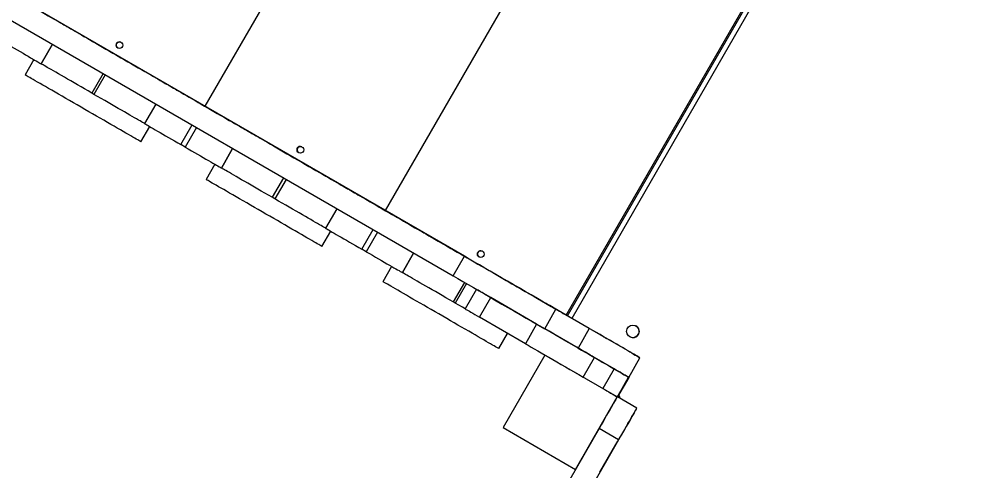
# Model space of a CAD drawing. Header units: millimetres. Extents: x -6089 to 4469, y -5168 to 4598.
# Drawn here: x 182 to 1332, y 1185 to 1725 of the extents above; entities that cross this region are included whole.
import ezdxf

# ---------------------------------------------------------------- set-up
doc = ezdxf.new("R2010")
doc.units = ezdxf.units.MM
doc.layers.add('DIKOM_РАЗМЕР_ЗОНА', color=7, linetype='Continuous')
doc.layers.add('DIKOM_РАЗМЕР_ОБЪЕКТА', color=7, linetype='Continuous')
doc.styles.add('style1', font='arial.ttf', dxfattribs={"width": 0.8})
doc.dimstyles.new('1-50', dxfattribs={"dimtxt": 300, "dimasz": 200, "dimexe": 100, "dimexo": 0, "dimgap": 100, "dimtad": 1, "dimdec": 0, "dimtxsty": 'style1', "dimcen": 0, "dimclrd": 7, "dimclre": 7, "dimadec": 1, "dimazin": 2, "dimtfac": 1, "dimtdec": 0, "dimtmove": 1, "dimatfit": 3, "dimfxl": 0, "dimlwd": 25, "dimlwe": 18, "dimarcsym": 0})

# ---------------------------------------------------------------- blocks, each defined once
blk = doc.blocks.new('*D16')
at = {"layer": 'Defpoints', "color": 0, "transparency": 16777216}
for p in [(252.2, 2454.2), (-3956.1, -2205.1), (1331.7, -2205.1)]:
    blk.add_point(p, dxfattribs=at)
at = {"layer": 'DIKOM_РАЗМЕР_ОБЪЕКТА', "color": 7, "lineweight": 18, "transparency": 16777216}
for p, q in [((252.2, 2454.2), (-4056.1, 2454.2)), ((1331.7, -2205.1), (-4056.1, -2205.1))]:
    blk.add_line(p, q, dxfattribs=at)
at = {"layer": 'DIKOM_РАЗМЕР_ОБЪЕКТА', "color": 7, "lineweight": 25, "transparency": 16777216}
blk.add_line((-3956.1, 2254.2), (-3956.1, -2005.1), dxfattribs=at)
at = {"layer": 'DIKOM_РАЗМЕР_ОБЪЕКТА', "color": 7, "transparency": 16777216}
for points in [[(-3989.4, 2254.2), (-3922.7, 2254.2), (-3956.1, 2454.2)], [(-3989.4, -2005.1), (-3922.7, -2005.1), (-3956.1, -2205.1)]]:
    blk.add_solid(points, dxfattribs=at)
at = {"layer": 'DIKOM_РАЗМЕР_ОБЪЕКТА', "color": 0, "transparency": 16777216, "insert": (-4209.2, 15.4), "char_height": 300, "attachment_point": 5, "rotation": 90, "style": 'style1'}
blk.add_mtext('4600', dxfattribs=at)
blk = doc.blocks.new('*D13')
at = {"layer": 'Defpoints', "color": 0, "transparency": 16777216}
for p in [(-5638.6, 4598.4), (277.6, 4598.4), (709.9, -4341.7)]:
    blk.add_point(p, dxfattribs=at)
at = {"layer": 'DIKOM_РАЗМЕР_ЗОНА', "color": 7, "lineweight": 18, "transparency": 16777216}
for p, q in [((277.6, 4598.4), (-5738.6, 4598.4)), ((709.9, -4341.7), (-5738.6, -4341.7))]:
    blk.add_line(p, q, dxfattribs=at)
at = {"layer": 'DIKOM_РАЗМЕР_ЗОНА', "color": 7, "lineweight": 25, "transparency": 16777216}
blk.add_line((-5638.6, -4141.7), (-5638.6, 4398.4), dxfattribs=at)
at = {"layer": 'DIKOM_РАЗМЕР_ЗОНА', "color": 7, "transparency": 16777216}
for points in [[(-5671.9, 4398.4), (-5605.2, 4398.4), (-5638.6, 4598.4)], [(-5671.9, -4141.7), (-5605.2, -4141.7), (-5638.6, -4341.7)]]:
    blk.add_solid(points, dxfattribs=at)
at = {"layer": 'DIKOM_РАЗМЕР_ЗОНА', "color": 0, "transparency": 16777216, "insert": (-5891.7, -90.1), "char_height": 300, "attachment_point": 5, "rotation": 90, "style": 'style1'}
blk.add_mtext('8900', dxfattribs=at)

msp = doc.modelspace()

# ---------------------------------------------------------------- linework, layer by layer
at = {"color": 7, "linetype": 'Continuous', "lineweight": 15}
for p, q in [((699.7, 2133.5), (403.7, 1620.8)), ((915.3, 2009), (619.3, 1496.3)), ((835.8, 1371.3), (1131.8, 1884)), ((835.8, 1371.3), (1131.8, 1884)), ((837.4, 1370.4), (1133.4, 1883.1)), ((714.1, 1441.6), (109.6, 1790.6)), ((96.1, 1767.2), (700.6, 1418.2)), ((240.9, 1714.8), (240.9, 1714.8)), ((240.9, 1714.8), (240.9, 1714.8)), ((298, 1681.8), (303.2, 1678.8)), ((199.2, 1676.5), (188.7, 1658.3)), ((207.8, 1671.5), (207.8, 1671.5)), ((360.4, 1645.8), (360.4, 1645.8)), ((271, 1635), (268.4, 1636.5)), ((345.1, 1623.4), (331.6, 1600)), ((407.1, 1618.8), (410.6, 1616.8)), ((327.2, 1578.3), (337.7, 1596.5)), ((457.4, 1589.8), (457.4, 1589.8)), ((457.4, 1589.8), (457.4, 1589.8)), ((380.1, 1572), (374.9, 1575)), ((514.5, 1556.8), (519.7, 1553.8)), ((415.7, 1551.5), (405.2, 1533.3)), ((423.4, 1547), (423.4, 1547)), ((576.9, 1520.8), (576.9, 1520.8)), ((487.5, 1510), (484.1, 1512)), ((561.6, 1498.4), (548.1, 1475)), ((623.6, 1493.8), (626.2, 1492.3)), ((543.7, 1453.3), (554.2, 1471.5)), ((673, 1465.3), (673, 1465.3)), ((673, 1465.3), (673, 1465.3)), ((596.6, 1447), (591.4, 1450)), ((700.6, 1418.2), (714.1, 1441.6)), ((627.1, 1429.4), (616.6, 1411.2)), ((730.1, 1432.3), (735.3, 1429.3)), ((639.9, 1422), (639.9, 1422)), ((728.4, 1402.2), (714.9, 1378.8)), ((732.3, 1368.7), (745.8, 1392.1)), ((800.5, 1360.5), (745.8, 1392.1)), ((792.5, 1396.3), (792.5, 1396.3)), ((703.2, 1385.5), (700.6, 1387)), ((801.5, 1391.1), (817.8, 1381.7)), ((787, 1337.1), (732.3, 1368.7)), ((810.1, 1354.9), (823.6, 1378.3)), ((863.5, 1355.3), (823.6, 1378.3)), ((834.7, 1371.9), (898.2, 1335.3)), ((800.5, 1360.5), (787, 1337.1)), ((919.2, 1358.4), (919.2, 1358.4)), ((755.2, 1331.2), (765.7, 1349.4)), ((850, 1331.9), (810.1, 1354.9)), ((863.5, 1355.3), (850, 1331.9)), ((912, 1345.2), (912, 1345.2)), ((810.3, 1323.6), (760.3, 1237)), ((896.9, 1273.6), (810.3, 1323.6)), ((856.1, 1297.2), (869.6, 1320.6)), ((893.1, 1307), (869.6, 1320.6)), ((910.6, 1296.9), (924.1, 1320.3)), ((910.6, 1296.9), (924.1, 1320.3)), ((924.1, 1320.3), (924.1, 1320.3)), ((893.1, 1307), (879.6, 1283.6)), ((897, 1273.6), (910.5, 1297)), ((910.5, 1297), (897, 1273.6)), ((897.1, 1273.5), (910.6, 1296.9)), ((910.6, 1296.9), (897.1, 1273.5)), ((910.5, 1297), (910.5, 1297)), ((910.6, 1296.9), (910.6, 1296.9)), ((910.6, 1296.9), (910.6, 1296.9)), ((910.6, 1296.9), (910.6, 1296.9)), ((846.9, 1187), (896.9, 1273.6)), ((896.9, 1273.6), (897, 1273.6)), ((897, 1273.6), (897.1, 1273.5)), ((897, 1273.6), (897, 1273.6)), ((920.3, 1260.1), (897, 1273.6)), ((920.4, 1260.1), (897, 1273.6)), ((897, 1273.6), (897, 1273.6)), ((897.1, 1273.5), (897.1, 1273.5)), ((920.4, 1260.1), (920.3, 1260.1)), ((875.1, 1235.7), (730.5, 985.4)), ((760.3, 1237), (846.9, 1187)), ((898.5, 1222.2), (875.1, 1235.7)), ((898.5, 1222.2), (753, 970.4)), ((876.2, 1183.6), (895.4, 1216.8)), ((846.9, 1187), (847, 1187))]:
    msp.add_line(p, q, dxfattribs=at)
at = {"color": 8, "linetype": 'Continuous', "lineweight": 15}
for p, q in [((1138.6, 1880.1), (842.6, 1367.4)), ((207.8, 1671.5), (221.3, 1694.9)), ((221.3, 1694.9), (207.8, 1671.5)), ((281.9, 1659.9), (268.4, 1636.5)), ((284.5, 1658.4), (271, 1635)), ((374.9, 1575), (388.4, 1598.4)), ((393.6, 1595.4), (380.1, 1572)), ((423.4, 1547), (436.9, 1570.4)), ((436.9, 1570.4), (423.4, 1547)), ((497.6, 1535.4), (484.1, 1512)), ((501, 1533.4), (487.5, 1510)), ((591.4, 1450), (604.9, 1473.4)), ((610.1, 1470.4), (596.6, 1447)), ((639.9, 1422), (653.4, 1445.4)), ((653.4, 1445.4), (639.9, 1422)), ((714.1, 1410.4), (700.6, 1387)), ((716.7, 1408.9), (703.2, 1385.5))]:
    msp.add_line(p, q, dxfattribs=at)
at = {"color": 7, "linetype": 'Continuous', "lineweight": 15, "flags": 128}
for points in [[(194.1, 1741.8), (198, 1739.6), (201.8, 1737.3), (205.6, 1735.2), (209.3, 1733), (212.9, 1730.9), (216.4, 1728.9), (219.7, 1727), (222.8, 1725.2), (225.8, 1723.5), (228.5, 1721.9), (231, 1720.5), (233.3, 1719.2), (235.2, 1718), (236.9, 1717.1), (238.3, 1716.2), (239.5, 1715.6), (240.2, 1715.2), (240.7, 1714.9), (240.9, 1714.8)], [(240.9, 1714.8), (241, 1714.7), (241.5, 1714.4), (242.3, 1714), (243.4, 1713.3), (244.8, 1712.5), (246.5, 1711.5), (248.5, 1710.4), (250.8, 1709.1), (253.3, 1707.6), (256.1, 1706), (259.1, 1704.2), (262.4, 1702.4), (265.8, 1700.4), (269.4, 1698.3), (273.2, 1696.1), (277.1, 1693.9), (281.2, 1691.5), (285.3, 1689.1), (289.5, 1686.7), (293.7, 1684.3), (298, 1681.8)], [(164.5, 1696.5), (168.3, 1694.3), (172, 1692.2), (175.7, 1690.1), (179.3, 1688), (182.8, 1686), (186.2, 1684), (189.3, 1682.2), (192.3, 1680.5), (195.1, 1678.8), (197.7, 1677.4), (200, 1676), (202, 1674.9), (203.8, 1673.9), (205.2, 1673), (206.3, 1672.4), (207.2, 1671.9), (207.6, 1671.6), (207.8, 1671.5)], [(268.4, 1636.5), (264.1, 1639), (259.8, 1641.5), (255.6, 1644), (251.4, 1646.4), (247.3, 1648.8), (243.3, 1651.1), (239.4, 1653.3), (235.7, 1655.4), (232.1, 1657.5), (228.7, 1659.4), (225.6, 1661.3), (222.6, 1663), (219.9, 1664.5), (217.4, 1666), (215.2, 1667.2), (213.3, 1668.4), (211.6, 1669.3), (210.3, 1670.1), (209.2, 1670.7), (208.4, 1671.2), (208, 1671.4), (207.8, 1671.5)], [(303.2, 1678.8), (307.5, 1676.3), (311.7, 1673.9), (315.9, 1671.5), (320.1, 1669.1), (324.1, 1666.7), (328, 1664.5), (331.8, 1662.3), (335.4, 1660.2), (338.9, 1658.2), (342.1, 1656.4), (345.1, 1654.6), (347.9, 1653), (350.4, 1651.5), (352.7, 1650.2), (354.7, 1649.1), (356.4, 1648.1), (357.8, 1647.3), (358.9, 1646.6), (359.7, 1646.2), (360.2, 1645.9), (360.4, 1645.8)], [(327.2, 1578.3), (327.2, 1578.3), (327.1, 1578.4), (326.6, 1578.7), (325.8, 1579.1), (324.8, 1579.8), (323.4, 1580.5), (321.7, 1581.5), (319.8, 1582.6), (317.6, 1583.9), (315.1, 1585.4), (312.3, 1586.9), (309.3, 1588.7), (306.1, 1590.5), (302.7, 1592.5), (299, 1594.6), (295.2, 1596.8), (291.2, 1599.1), (287.1, 1601.5), (282.8, 1604), (278.5, 1606.5), (274, 1609.1), (269.5, 1611.7), (264.9, 1614.3), (260.3, 1617), (255.6, 1619.7), (251, 1622.3), (246.4, 1625), (241.9, 1627.6), (237.4, 1630.2), (233, 1632.7), (228.8, 1635.2), (224.6, 1637.6), (220.7, 1639.9), (216.8, 1642.1), (213.2, 1644.2), (209.8, 1646.1), (206.6, 1648), (203.6, 1649.7), (200.8, 1651.3), (198.3, 1652.7), (196.1, 1654), (194.2, 1655.2), (192.5, 1656.1), (191.1, 1656.9), (190.1, 1657.5), (189.3, 1658), (188.8, 1658.2), (188.7, 1658.3), (188.7, 1658.3)], [(360.4, 1645.8), (360.5, 1645.7), (361, 1645.4), (361.8, 1645), (362.9, 1644.3), (364.3, 1643.5), (366, 1642.5), (368, 1641.4), (370.2, 1640.1), (372.7, 1638.7), (375.5, 1637.1), (378.4, 1635.4), (381.6, 1633.6), (384.9, 1631.6), (388.4, 1629.6), (392, 1627.6), (395.7, 1625.4), (399.4, 1623.2), (403.3, 1621), (407.1, 1618.8)], [(331.6, 1600), (331.5, 1600.1), (331, 1600.4), (330.3, 1600.8), (329.2, 1601.4), (327.8, 1602.2), (326.2, 1603.2), (324.2, 1604.3), (322, 1605.6), (319.6, 1607), (316.9, 1608.6), (313.9, 1610.3), (310.7, 1612.1), (307.4, 1614), (303.8, 1616.1), (300.1, 1618.2), (296.2, 1620.5), (292.2, 1622.8), (288.1, 1625.2), (283.9, 1627.6), (279.7, 1630), (275.4, 1632.5), (271, 1635)], [(401, 1622.3), (401.2, 1622.2), (401.7, 1622), (402.4, 1621.6), (403.2, 1621), (404.3, 1620.5), (405.3, 1619.9), (406.2, 1619.3), (407.1, 1618.8), (407.6, 1618.5), (407.9, 1618.3), (407.9, 1618.3), (407.6, 1618.5), (407.1, 1618.8), (406.2, 1619.3), (405.3, 1619.9), (404.3, 1620.5), (403.2, 1621), (402.4, 1621.6), (401.7, 1622), (401.2, 1622.2), (401, 1622.3)], [(405.4, 1619.8), (405.6, 1619.7), (406, 1619.4), (406.7, 1619), (407.6, 1618.5), (408.6, 1617.9), (409.7, 1617.3), (410.6, 1616.8), (411.4, 1616.3), (412, 1616), (412.3, 1615.8), (412.3, 1615.8), (412, 1616), (411.4, 1616.3), (410.6, 1616.8), (409.7, 1617.3), (408.6, 1617.9), (407.6, 1618.5), (406.7, 1619), (406, 1619.4), (405.6, 1619.7), (405.4, 1619.8)], [(410.6, 1616.8), (414.5, 1614.6), (418.3, 1612.3), (422.1, 1610.2), (425.8, 1608), (429.4, 1605.9), (432.9, 1603.9), (436.2, 1602), (439.3, 1600.2), (442.3, 1598.5), (445, 1596.9), (447.5, 1595.5), (449.8, 1594.2), (451.7, 1593), (453.4, 1592.1), (454.8, 1591.3), (455.9, 1590.6), (456.7, 1590.2), (457.2, 1589.9), (457.4, 1589.8)], [(331.6, 1600), (331.8, 1599.9), (332.3, 1599.7), (333.1, 1599.2), (334.2, 1598.5), (335.7, 1597.7), (337.4, 1596.7), (339.5, 1595.5), (341.8, 1594.2), (344.3, 1592.7), (347.1, 1591.1), (350.1, 1589.4), (353.3, 1587.5), (356.6, 1585.6), (360.1, 1583.6), (363.7, 1581.5), (367.4, 1579.4), (371.2, 1577.2), (374.9, 1575)], [(457.4, 1589.8), (457.5, 1589.7), (458, 1589.4), (458.8, 1589), (459.9, 1588.3), (461.3, 1587.5), (463, 1586.5), (465, 1585.4), (467.3, 1584.1), (469.8, 1582.6), (472.6, 1581), (475.6, 1579.3), (478.9, 1577.4), (482.3, 1575.4), (485.9, 1573.3), (489.7, 1571.1), (493.6, 1568.9), (497.7, 1566.5), (501.8, 1564.1), (506, 1561.7), (510.2, 1559.3), (514.5, 1556.8)], [(380.1, 1572), (383.9, 1569.9), (387.7, 1567.7), (391.3, 1565.6), (394.9, 1563.5), (398.4, 1561.5), (401.8, 1559.5), (405, 1557.7), (408, 1556), (410.8, 1554.4), (413.3, 1552.9), (415.6, 1551.6), (417.6, 1550.4), (419.4, 1549.4), (420.8, 1548.5), (422, 1547.9), (422.8, 1547.4), (423.3, 1547.1), (423.4, 1547)], [(519.7, 1553.8), (524, 1551.3), (528.2, 1548.9), (532.4, 1546.5), (536.6, 1544.1), (540.6, 1541.7), (544.5, 1539.5), (548.3, 1537.3), (551.9, 1535.2), (555.3, 1533.2), (558.6, 1531.4), (561.6, 1529.6), (564.4, 1528), (566.9, 1526.5), (569.2, 1525.2), (571.2, 1524.1), (572.9, 1523.1), (574.3, 1522.3), (575.4, 1521.6), (576.2, 1521.2), (576.7, 1520.9), (576.9, 1520.8)], [(484.1, 1512), (479.7, 1514.5), (475.4, 1517), (471.2, 1519.5), (467, 1521.9), (462.9, 1524.3), (458.9, 1526.6), (455, 1528.8), (451.3, 1531), (447.7, 1533), (444.4, 1535), (441.2, 1536.8), (438.2, 1538.5), (435.5, 1540.1), (433.1, 1541.5), (430.9, 1542.8), (428.9, 1543.9), (427.3, 1544.8), (425.9, 1545.6), (424.8, 1546.2), (424.1, 1546.7), (423.6, 1546.9), (423.4, 1547)], [(543.7, 1453.3), (543.7, 1453.3), (543.6, 1453.4), (543.1, 1453.7), (542.3, 1454.1), (541.3, 1454.8), (539.9, 1455.6), (538.2, 1456.5), (536.3, 1457.6), (534, 1458.9), (531.6, 1460.4), (528.8, 1462), (525.8, 1463.7), (522.6, 1465.5), (519.2, 1467.5), (515.5, 1469.6), (511.7, 1471.8), (507.7, 1474.1), (503.6, 1476.5), (499.3, 1479), (495, 1481.5), (490.5, 1484.1), (486, 1486.7), (481.4, 1489.3), (476.7, 1492), (472.1, 1494.7), (467.5, 1497.3), (462.9, 1500), (458.4, 1502.6), (453.9, 1505.2), (449.5, 1507.7), (445.3, 1510.2), (441.1, 1512.6), (437.2, 1514.9), (433.3, 1517.1), (429.7, 1519.2), (426.3, 1521.2), (423, 1523), (420.1, 1524.7), (417.3, 1526.3), (414.8, 1527.8), (412.6, 1529), (410.6, 1530.2), (409, 1531.1), (407.6, 1531.9), (406.5, 1532.5), (405.8, 1533), (405.3, 1533.3), (405.2, 1533.3), (405.2, 1533.3)], [(576.9, 1520.8), (577, 1520.7), (577.5, 1520.4), (578.3, 1520), (579.4, 1519.3), (580.8, 1518.5), (582.5, 1517.5), (584.5, 1516.4), (586.7, 1515.1), (589.2, 1513.7), (592, 1512.1), (594.9, 1510.4), (598.1, 1508.6), (601.4, 1506.7), (604.9, 1504.6), (608.5, 1502.6), (612.2, 1500.4), (615.9, 1498.2), (619.8, 1496), (623.6, 1493.8)], [(548.1, 1475), (548, 1475.1), (547.5, 1475.4), (546.8, 1475.8), (545.7, 1476.5), (544.3, 1477.2), (542.7, 1478.2), (540.7, 1479.3), (538.5, 1480.6), (536.1, 1482), (533.3, 1483.6), (530.4, 1485.3), (527.2, 1487.1), (523.9, 1489.1), (520.3, 1491.1), (516.6, 1493.3), (512.7, 1495.5), (508.7, 1497.8), (504.6, 1500.2), (500.4, 1502.6), (496.2, 1505), (491.9, 1507.5), (487.5, 1510)], [(617.6, 1497.3), (617.7, 1497.2), (618.2, 1497), (618.9, 1496.6), (619.8, 1496), (620.8, 1495.5), (621.8, 1494.9), (622.8, 1494.3), (623.6, 1493.8), (624.2, 1493.5), (624.5, 1493.3), (624.5, 1493.3), (624.2, 1493.5), (623.6, 1493.8), (622.8, 1494.3), (621.8, 1494.9), (620.8, 1495.5), (619.8, 1496), (618.9, 1496.6), (618.2, 1497), (617.7, 1497.2), (617.6, 1497.3)], [(621.5, 1495), (621.7, 1494.9), (622.1, 1494.7), (622.8, 1494.3), (623.7, 1493.8), (624.7, 1493.2), (625.7, 1492.6), (626.7, 1492), (627.5, 1491.6), (628.1, 1491.2), (628.4, 1491.1), (628.4, 1491.1), (628.1, 1491.2), (627.5, 1491.6), (626.7, 1492), (625.7, 1492.6), (624.7, 1493.2), (623.7, 1493.8), (622.8, 1494.3), (622.1, 1494.7), (621.7, 1494.9), (621.5, 1495)], [(626.2, 1492.3), (630.1, 1490.1), (633.9, 1487.9), (637.7, 1485.7), (641.4, 1483.5), (645, 1481.5), (648.5, 1479.5), (651.8, 1477.5), (655, 1475.7), (657.9, 1474), (660.6, 1472.4), (663.1, 1471), (665.4, 1469.7), (667.4, 1468.6), (669.1, 1467.6), (670.5, 1466.8), (671.6, 1466.1), (672.4, 1465.7), (672.8, 1465.4), (673, 1465.3)], [(548.1, 1475), (548.3, 1474.9), (548.8, 1474.7), (549.6, 1474.2), (550.7, 1473.5), (552.2, 1472.7), (553.9, 1471.7), (556, 1470.5), (558.3, 1469.2), (560.8, 1467.7), (563.6, 1466.1), (566.6, 1464.4), (569.8, 1462.5), (573.1, 1460.6), (576.6, 1458.6), (580.2, 1456.5), (583.9, 1454.4), (587.7, 1452.2), (591.4, 1450)], [(673, 1465.3), (673.1, 1465.2), (673.6, 1464.9), (674.4, 1464.5), (675.5, 1463.8), (676.9, 1463), (678.6, 1462), (680.6, 1460.9), (682.9, 1459.6), (685.5, 1458.1), (688.2, 1456.5), (691.3, 1454.8), (694.5, 1452.9), (697.9, 1450.9), (701.6, 1448.8), (705.3, 1446.6), (709.3, 1444.4), (713.3, 1442), (717.4, 1439.7), (721.6, 1437.2), (725.9, 1434.8), (730.1, 1432.3)], [(596.6, 1447), (600.4, 1444.9), (604.1, 1442.7), (607.8, 1440.6), (611.4, 1438.5), (614.9, 1436.5), (618.3, 1434.5), (621.5, 1432.7), (624.5, 1431), (627.2, 1429.4), (629.8, 1427.9), (632.1, 1426.6), (634.1, 1425.4), (635.9, 1424.4), (637.3, 1423.5), (638.5, 1422.9), (639.3, 1422.4), (639.8, 1422.1), (639.9, 1422)], [(823.6, 1378.3), (816.2, 1382.6), (808.8, 1386.9), (801.5, 1391.1), (794.1, 1395.4), (786.9, 1399.6), (779.6, 1403.7), (772.5, 1407.8), (765.5, 1411.9), (758.5, 1415.9), (751.7, 1419.8), (745.1, 1423.7), (738.5, 1427.5), (732.2, 1431.2), (725.9, 1434.7), (719.9, 1438.2), (714.1, 1441.6)], [(735.3, 1429.3), (739.6, 1426.8), (743.9, 1424.4), (748.1, 1422), (752.2, 1419.6), (756.2, 1417.3), (760.1, 1415), (763.9, 1412.8), (767.5, 1410.7), (771, 1408.7), (774.2, 1406.9), (777.2, 1405.1), (780, 1403.5), (782.6, 1402), (784.8, 1400.7), (786.8, 1399.6), (788.5, 1398.6), (790, 1397.8), (791.1, 1397.1), (791.9, 1396.7), (792.3, 1396.4), (792.5, 1396.3)], [(700.6, 1387), (696.2, 1389.5), (691.9, 1392), (687.7, 1394.5), (683.5, 1396.9), (679.4, 1399.3), (675.4, 1401.6), (671.5, 1403.8), (667.8, 1406), (664.2, 1408), (660.9, 1410), (657.7, 1411.8), (654.7, 1413.5), (652, 1415.1), (649.6, 1416.5), (647.3, 1417.8), (645.4, 1418.9), (643.8, 1419.8), (642.4, 1420.6), (641.3, 1421.2), (640.5, 1421.7), (640.1, 1422), (639.9, 1422)], [(700.6, 1418.2), (706.4, 1414.8), (712.4, 1411.4), (718.7, 1407.8), (725, 1404.1), (731.6, 1400.3), (738.2, 1396.5), (745, 1392.5), (752, 1388.5), (759, 1384.5), (766.1, 1380.3), (773.4, 1376.2), (780.6, 1372), (788, 1367.8), (795.3, 1363.5), (802.7, 1359.2), (810.1, 1354.9)], [(755.2, 1331.2), (755.2, 1331.2), (755.1, 1331.3), (754.6, 1331.6), (753.8, 1332), (752.7, 1332.7), (751.4, 1333.5), (749.7, 1334.4), (747.8, 1335.5), (745.5, 1336.8), (743, 1338.3), (740.3, 1339.8), (737.3, 1341.6), (734.1, 1343.4), (730.7, 1345.4), (727, 1347.5), (723.2, 1349.7), (719.2, 1352), (715.1, 1354.4), (710.8, 1356.9), (706.4, 1359.4), (702, 1362), (697.4, 1364.6), (692.9, 1367.2), (688.2, 1369.9), (683.6, 1372.6), (679, 1375.2), (674.4, 1377.9), (669.9, 1380.5), (665.4, 1383.1), (661, 1385.6), (656.8, 1388.1), (652.6, 1390.5), (648.6, 1392.8), (644.8, 1395), (641.2, 1397.1), (637.8, 1399), (634.5, 1400.9), (631.5, 1402.6), (628.8, 1404.2), (626.3, 1405.7), (624.1, 1406.9), (622.1, 1408.1), (620.5, 1409), (619.1, 1409.8), (618, 1410.4), (617.3, 1410.9), (616.8, 1411.1), (616.6, 1411.2), (616.6, 1411.2)], [(777, 1405.2), (777.2, 1405.2), (777.6, 1404.9), (778.3, 1404.5), (779.2, 1404), (780.2, 1403.4), (781.3, 1402.8), (782.2, 1402.2), (783, 1401.8), (783.6, 1401.4), (783.9, 1401.3), (783.9, 1401.3), (783.6, 1401.4), (783, 1401.8), (782.2, 1402.2), (781.3, 1402.8), (780.2, 1403.4), (779.2, 1404), (778.3, 1404.5), (777.6, 1404.9), (777.2, 1405.2), (777, 1405.2)], [(745.8, 1392.1), (742.8, 1393.8), (740.1, 1395.4), (737.6, 1396.8), (735.4, 1398.1), (733.5, 1399.2), (731.9, 1400.1), (730.5, 1400.9), (729.5, 1401.5), (729, 1401.8)], [(792.5, 1396.3), (792.7, 1396.2), (793.1, 1396), (793.8, 1395.5), (794.9, 1394.9), (796.2, 1394.2), (797.7, 1393.3), (799.5, 1392.3), (801.5, 1391.1)], [(714.9, 1378.8), (711.8, 1380.6), (707.5, 1383), (703.2, 1385.5)], [(808.8, 1386.9), (809, 1386.8), (809.4, 1386.5), (810.1, 1386.1), (811, 1385.6), (812, 1385), (813, 1384.4), (814, 1383.9), (814.8, 1383.4), (815.4, 1383.1), (815.7, 1382.9), (815.7, 1382.9), (815.4, 1383.1), (814.8, 1383.4), (814, 1383.9), (813, 1384.4), (812, 1385), (811, 1385.6), (810.1, 1386.1), (809.4, 1386.5), (809, 1386.8), (808.8, 1386.9)], [(817.8, 1381.7), (819.6, 1380.7), (821.5, 1379.5), (823.6, 1378.4), (825.7, 1377.1), (827.9, 1375.9), (830.1, 1374.6), (832.4, 1373.3), (834.7, 1371.9)], [(818.7, 1381.2), (818.9, 1381.1), (819.3, 1380.8), (820.1, 1380.4), (820.9, 1379.9), (822, 1379.3), (823, 1378.7), (823.9, 1378.2), (824.8, 1377.7), (825.3, 1377.4), (825.6, 1377.2), (825.6, 1377.2), (825.3, 1377.4), (824.8, 1377.7), (823.9, 1378.2), (823, 1378.7), (822, 1379.3), (820.9, 1379.9), (820.1, 1380.4), (819.3, 1380.8), (818.9, 1381.1), (818.7, 1381.2)], [(714.9, 1378.8), (714.9, 1378.7), (715.3, 1378.5), (716, 1378.1), (717, 1377.5), (718.4, 1376.8), (720, 1375.8), (721.9, 1374.7), (724.1, 1373.5), (726.6, 1372), (729.3, 1370.4), (732.3, 1368.7)], [(869.6, 1320.6), (864.3, 1323.7), (859, 1326.8), (853.7, 1329.8), (848.5, 1332.8), (843.3, 1335.8), (838.3, 1338.7), (833.4, 1341.5), (828.6, 1344.3), (824, 1346.9), (819.5, 1349.5), (815.3, 1352), (811.2, 1354.3), (807.4, 1356.5), (803.8, 1358.6), (800.5, 1360.5)], [(924.1, 1320.3), (924, 1320.4), (923.5, 1320.7), (922.7, 1321.1), (921.7, 1321.7), (920.3, 1322.5), (918.6, 1323.5), (916.7, 1324.6), (914.5, 1325.9), (912, 1327.3), (909.3, 1328.9), (906.4, 1330.6), (903.2, 1332.4), (899.8, 1334.3), (896.3, 1336.4), (892.5, 1338.5), (888.7, 1340.8), (884.7, 1343.1), (880.6, 1345.5), (876.4, 1347.9), (872.1, 1350.3), (867.8, 1352.8), (863.5, 1355.3)], [(877.4, 1347.3), (877.5, 1347.2), (878, 1347), (878.7, 1346.6), (879.6, 1346), (880.6, 1345.5), (881.6, 1344.9), (882.6, 1344.3), (883.4, 1343.8), (883.9, 1343.5), (884.2, 1343.3), (884.2, 1343.3), (883.9, 1343.5), (883.4, 1343.8), (882.6, 1344.3), (881.6, 1344.9), (880.6, 1345.5), (879.6, 1346), (878.7, 1346.6), (878, 1347), (877.5, 1347.2), (877.4, 1347.3)], [(877.4, 1347.3), (877.5, 1347.2), (878, 1347), (878.7, 1346.6), (879.6, 1346), (880.6, 1345.5), (881.6, 1344.9), (882.6, 1344.3), (883.4, 1343.8), (884, 1343.5), (884.3, 1343.3), (884.3, 1343.3), (884, 1343.5), (883.4, 1343.8), (882.6, 1344.3), (881.6, 1344.9), (880.6, 1345.5), (879.6, 1346), (878.7, 1346.6), (878, 1347), (877.5, 1347.2), (877.4, 1347.3)], [(787, 1337.1), (790.3, 1335.2), (793.9, 1333.1), (797.7, 1330.9), (801.8, 1328.6), (806, 1326.1), (810.5, 1323.6), (815.1, 1320.9), (819.9, 1318.1), (824.8, 1315.3), (829.8, 1312.4), (835, 1309.4), (840.2, 1306.4), (845.5, 1303.4), (850.8, 1300.3), (856.1, 1297.2)], [(898.2, 1335.3), (901.1, 1333.6), (903.9, 1332), (906.7, 1330.4), (909.4, 1328.8), (912, 1327.3), (914.4, 1326), (916.5, 1324.7), (918.5, 1323.6), (920.2, 1322.6), (921.6, 1321.8), (922.7, 1321.1), (923.5, 1320.7), (924, 1320.4), (924.1, 1320.3)], [(850, 1331.9), (854.3, 1329.4), (858.6, 1327), (862.9, 1324.5), (867.1, 1322.1), (871.2, 1319.7), (875.2, 1317.4), (879, 1315.2), (882.8, 1313), (886.3, 1311), (889.7, 1309), (892.9, 1307.2), (895.8, 1305.5), (898.5, 1303.9), (901, 1302.5), (903.2, 1301.2), (905.1, 1300.1), (906.8, 1299.1), (908.2, 1298.4), (909.2, 1297.7), (910, 1297.3), (910.5, 1297), (910.6, 1296.9)], [(863.8, 1323.9), (864, 1323.8), (864.4, 1323.6), (865.2, 1323.2), (866, 1322.7), (867.1, 1322.1), (868.1, 1321.5), (869, 1320.9), (869.8, 1320.5), (870.4, 1320.1), (870.7, 1320), (870.7, 1320), (870.4, 1320.1), (869.8, 1320.5), (869, 1320.9), (868.1, 1321.5), (867.1, 1322.1), (866, 1322.7), (865.2, 1323.2), (864.4, 1323.6), (864, 1323.8), (863.8, 1323.9)], [(910.5, 1297), (910.3, 1297.1), (909.8, 1297.4), (908.9, 1297.9), (907.7, 1298.6), (906.2, 1299.5), (904.5, 1300.5), (902.5, 1301.6), (900.3, 1302.9), (898, 1304.2), (895.6, 1305.6), (893.1, 1307)], [(879.6, 1283.6), (882.1, 1282.2), (884.5, 1280.8), (886.8, 1279.5), (889, 1278.2), (891, 1277.1), (892.7, 1276.1), (894.2, 1275.2), (895.4, 1274.5), (896.3, 1274), (896.8, 1273.7), (897, 1273.6)], [(897, 1273.6), (896.9, 1273.5), (896.6, 1273), (896.1, 1272.2), (895.5, 1271.1), (894.7, 1269.7), (893.7, 1267.9), (892.5, 1265.9), (891.1, 1263.6), (889.6, 1261), (888, 1258.1), (886.2, 1255), (884.2, 1251.6), (882.1, 1247.9), (879.9, 1244.1), (877.5, 1240), (875.1, 1235.7)], [(895.4, 1216.8), (897.6, 1220.6), (899.7, 1224.3), (901.9, 1228), (903.9, 1231.6), (905.9, 1235.1), (907.9, 1238.5), (909.7, 1241.7), (911.5, 1244.7), (913.1, 1247.4), (914.5, 1250), (915.9, 1252.3), (917, 1254.3), (918, 1256.1), (918.9, 1257.5), (919.5, 1258.6), (920, 1259.5), (920.3, 1260), (920.4, 1260.1)], [(920.3, 1260.1), (920.2, 1260), (920, 1259.5), (919.5, 1258.7), (918.9, 1257.6), (918, 1256.2), (917, 1254.4), (915.9, 1252.4), (914.5, 1250.1), (913, 1247.5), (911.4, 1244.6), (909.5, 1241.5), (907.6, 1238.1), (905.5, 1234.4), (903.3, 1230.6), (900.9, 1226.5), (898.5, 1222.2)], [(897.3, 1220.3), (897.3, 1220.2), (897, 1219.7), (896.6, 1219), (896.1, 1218.1), (895.5, 1217.1), (894.9, 1216.1), (894.3, 1215.1), (893.9, 1214.3), (893.5, 1213.7), (893.4, 1213.4), (893.4, 1213.4), (893.5, 1213.7), (893.9, 1214.3), (894.3, 1215.1), (894.9, 1216.1), (895.5, 1217.1), (896.1, 1218.1), (896.6, 1219), (897, 1219.7), (897.3, 1220.2), (897.3, 1220.3)], [(897.4, 1220.3), (897.3, 1220.1), (897, 1219.7), (896.6, 1219), (896.1, 1218.1), (895.5, 1217.1), (894.9, 1216.1), (894.4, 1215.1), (893.9, 1214.3), (893.6, 1213.7), (893.4, 1213.4), (893.4, 1213.4), (893.6, 1213.7), (893.9, 1214.3), (894.4, 1215.1), (894.9, 1216.1), (895.5, 1217.1), (896.1, 1218.1), (896.6, 1219), (897, 1219.7), (897.3, 1220.1), (897.4, 1220.3)]]:
    msp.add_lwpolyline(points, dxfattribs=at)
at = {"color": 7, "linetype": 'Continuous', "lineweight": 15}
for centre, radius in [((301.5, 1693.7), 4), ((517.9, 1568.7), 4), ((733.6, 1444.2), 4), ((915.6, 1351.8), 7.5)]:
    msp.add_circle(centre, radius, dxfattribs=at)
for centre, radius, start, end in [((301.5, 1693.7), 4, 63.507, 241.1812), ((517.9, 1568.7), 4, 63.507, 241.1812), ((733.6, 1444.2), 4, 63.507, 241.1812), ((915.6, 1351.8), 7.5, 330, 61.1812), ((915.6, 1351.8), 7.5, 241.1812, 330)]:
    msp.add_arc(centre, radius, start, end, dxfattribs=at)
at = {"color": 8, "linetype": 'Continuous', "lineweight": 15}
msp.add_arc((886.1, 1270.7), 14, 4.8495, 24.3003, dxfattribs=at)

# ---------------------------------------------------------------- dimensions: what is measured, and where the dimension line sits
at = {"layer": 'DIKOM_РАЗМЕР_ЗОНА'}
dim = msp.add_linear_dim(base=(-5638.6, 4598.4), p1=(709.9, -4341.7), p2=(277.6, 4598.4), angle=270, text='8900', dimstyle='1-50', override={"dimscale": 1, "dimtix": 0, "dimtofl": 1, "dimtmove": 1, "dimatfit": 3}, dxfattribs=at)
dim.commit()
dim.dimension.update_dxf_attribs({"geometry": '*D13', "text_midpoint": (-5638.6, -90.1), "dimtype": 160})
at = {"layer": 'DIKOM_РАЗМЕР_ОБЪЕКТА'}
dim = msp.add_linear_dim(base=(-3956.1, -2205.1), p1=(252.2, 2454.2), p2=(1331.7, -2205.1), angle=270, text='4600', dimstyle='1-50', override={"dimscale": 1, "dimtix": 0, "dimtofl": 1, "dimtmove": 1, "dimatfit": 3}, dxfattribs=at)
dim.commit()
dim.dimension.update_dxf_attribs({"geometry": '*D16', "text_midpoint": (-3956.1, 15.4), "dimtype": 160})

doc.saveas('drawing.dxf')
